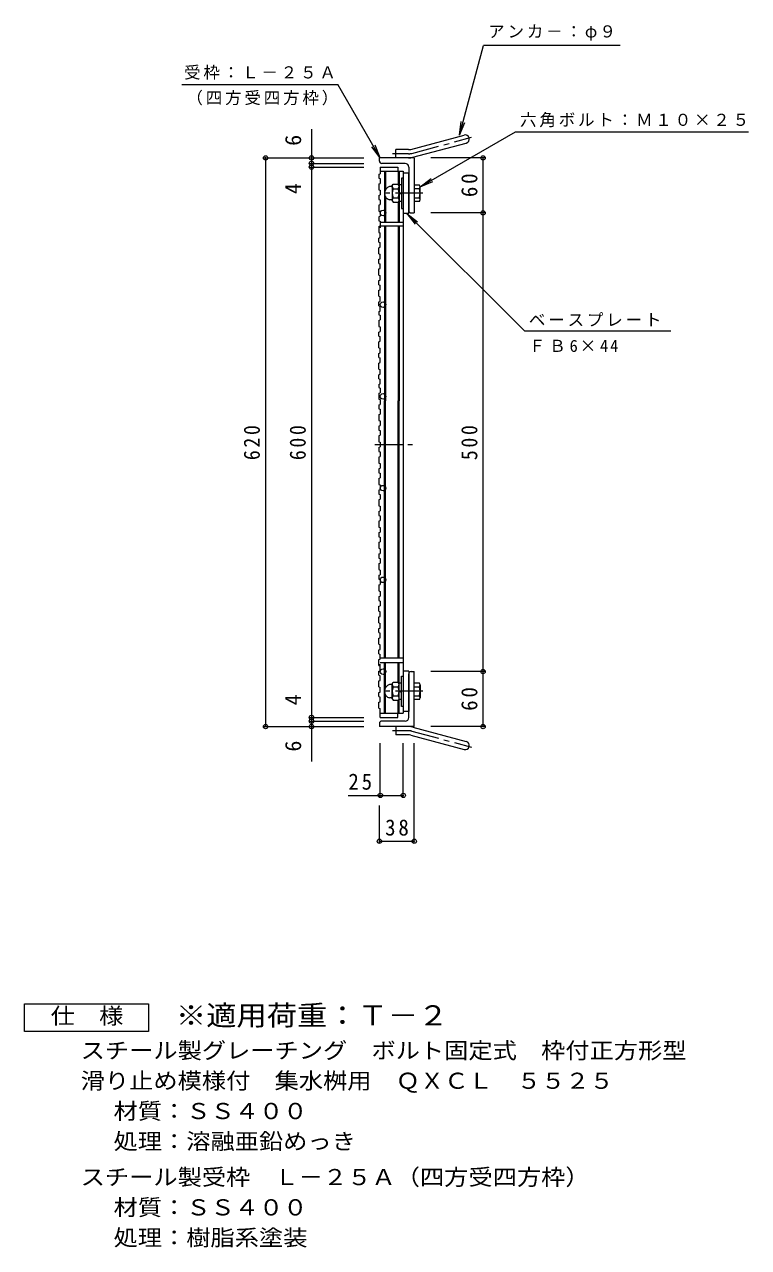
# Model space of a CAD drawing. Units: millimetres at full size, sheet at 1:6. Extents: x -1032 to 1033, y -829 to 778.
# Drawn here: x 244 to 1033, y -637 to 696 of the extents above; entities that cross this region are included whole.
import ezdxf
from ezdxf.enums import TextEntityAlignment as Align

# ---------------------------------------------------------------- set-up
doc = ezdxf.new("R2010")
doc.units = ezdxf.units.MM
doc.header["$LTSCALE"] = 6
doc.header["$PDMODE"] = 32
doc.header["$PDSIZE"] = 4.8
doc.linetypes.add('CHAIN1', pattern=[8, 5, -1, 1, -1])
for name, color, linetype, lineweight in [('E-1', 2, 'Continuous', 9), ('E-2', 3, 'Continuous', 9), ('E-4', 7, 'Continuous', 9), ('E-5', 7, 'Continuous', 9), ('E-A', 3, 'Continuous', 9), ('F-4_F-4ﾚｲﾔ', 2, 'Continuous', 9)]:
    doc.layers.add(name, color=color, linetype=linetype, lineweight=lineweight)
doc.layers.add('F-5_F-5ﾚｲﾔ', color=2, linetype='Continuous')
doc.styles.add('ＭＳ ゴシック', font='')
doc.styles.get('ＭＳ ゴシック').set_extended_font_data('MS Gothic')

msp = doc.modelspace()

# ---------------------------------------------------------------- linework, layer by layer
at = {"layer": 'E-1'}
for p, q in [((664.644, 560.253), (722.835, 575.845)), ((666.974, 551.56), (725.165, 567.152)), ((630.5, 547.446), (630.5, 550.946)), ((668.5, 550.946), (630.5, 550.946)), ((648.5, 550.946), (648.5, 559.946)), ((662.315, 559.946), (648.5, 559.946)), ((668.5, 550.946), (668.5, 490.946)), ((658.5, 544.946), (633, 544.946)), ((662.5, 540.946), (662.5, 493.446)), ((644.147, 519.946), (645.484, 522.261)), ((644.5, 520.557), (644.5, 504.336)), ((645.484, 522.261), (651.016, 522.261)), ((652, 520.557), (651.016, 522.261)), ((652, 521.446), (652, 503.446)), ((654.5, 521.446), (652, 521.446)), ((654.5, 528.946), (654.5, 495.946)), ((656.5, 528.946), (654.5, 528.946)), ((674.157, 521.331), (668.5, 521.331)), ((643.714, 519.696), (641.58, 519.696)), ((645.484, 517.354), (651.016, 517.354)), ((645.484, 507.539), (651.016, 507.539)), ((652, 512.629), (654.5, 513.299)), ((652, 511.594), (654.5, 512.264)), ((668.5, 517.446), (674.157, 517.446)), ((668.5, 507.446), (674.157, 507.446)), ((674.9, 505.504), (674.9, 519.389)), ((643.714, 505.196), (641.58, 505.196)), ((652, 504.336), (651.016, 502.631)), ((654.5, 503.446), (652, 503.446)), ((654.5, 495.946), (656.5, 495.946)), ((674.157, 503.561), (668.5, 503.561)), ((665, 490.946), (668.5, 490.946)), ((662.5, -59.054), (662.5, -11.554)), ((665, -9.054), (668.5, -9.054)), ((668.5, -69.054), (668.5, -9.054)), ((643.714, -23.304), (641.58, -23.304)), ((644.5, -38.665), (644.5, -22.443)), ((645.484, -25.646), (651.016, -25.646)), ((652, -22.443), (651.016, -20.739)), ((652, -39.554), (652, -21.554)), ((654.5, -21.554), (652, -21.554)), ((654.5, -14.054), (656.5, -14.054)), ((654.5, -47.054), (654.5, -14.054)), ((674.157, -21.669), (668.5, -21.669)), ((668.5, -25.554), (674.157, -25.554)), ((674.9, -23.611), (674.9, -37.496)), ((643.714, -37.804), (641.58, -37.804)), ((644.147, -38.054), (645.484, -40.369)), ((645.484, -35.461), (651.016, -35.461)), ((652, -38.665), (651.016, -40.369)), ((652, -29.701), (654.5, -30.371)), ((652, -30.737), (654.5, -31.407)), ((654.5, -39.554), (652, -39.554)), ((668.5, -35.554), (674.157, -35.554)), ((674.157, -39.439), (668.5, -39.439)), ((645.484, -40.369), (651.016, -40.369)), ((656.5, -47.054), (654.5, -47.054)), ((630.5, -65.554), (630.5, -69.054)), ((658.5, -63.054), (633, -63.054)), ((668.5, -69.054), (630.5, -69.054)), ((648.5, -69.054), (648.5, -78.054)), ((662.315, -78.054), (648.5, -78.054)), ((664.644, -78.361), (722.835, -93.953)), ((666.974, -69.667), (725.165, -85.26))]:
    msp.add_line(p, q, dxfattribs=at)
at = {"layer": 'E-1', "linetype": 'CHAIN1'}
for p, q in [((665.809, 555.906), (730.976, 573.368)), ((662.315, 555.446), (644.695, 555.446)), ((677.939, 512.446), (632.123, 512.446)), ((677.939, -30.554), (632.123, -30.554)), ((662.315, -73.554), (644.695, -73.554)), ((665.809, -74.014), (730.976, -91.475))]:
    msp.add_line(p, q, dxfattribs=at)
at = {"layer": 'E-1'}
for points in [[(644.147, 504.946), (645.484, 502.631), (651.016, 502.631)], [(644.147, -23.054), (645.484, -20.739), (651.016, -20.739)]]:
    msp.add_lwpolyline(points, dxfattribs=at)
for centre, radius, start, end in [((724, 571.499), 4.5, 285.00014, 104.99991), ((662.315, 568.946), 9, 270, 285.00002), ((633, 547.446), 2.5, 180, 270), ((662.315, 568.946), 18, 270, 285), ((658.5, 540.946), 4, 0, 90), ((650.205, 520.557), 5.705, 180, 214.1543), ((646.294, 520.557), 5.705, 325.8457, 0), ((671.99, 519.389), 2.91, 318.12389, 41.8763), ((643.5, 512.446), 7.5, 104.83513, 255.16487), ((643.714, 520.196), 0.5, 270, 329.99997), ((657.229, 512.446), 12.729, 157.32364, 202.67636), ((650.205, 504.336), 5.705, 145.8457, 180), ((646.294, 504.336), 5.705, 0, 34.1543), ((639.271, 512.446), 12.729, 337.32364, 22.67636), ((657.71, 512.446), 17.19, 343.09029, 16.90971), ((671.99, 505.504), 2.91, 318.1237, 41.87611), ((643.714, 504.696), 0.5, 30.00003, 90), ((665, 493.446), 2.5, 180, 270), ((665, -11.554), 2.5, 90, 180), ((643.5, -30.554), 7.5, 104.83513, 255.16487), ((643.714, -22.804), 0.5, 270, 329.99997), ((650.205, -22.443), 5.705, 180, 214.1543), ((657.229, -30.554), 12.729, 157.32364, 202.67636), ((646.294, -22.443), 5.705, 325.8457, 0), ((639.271, -30.554), 12.729, 337.32364, 22.67636), ((671.99, -23.611), 2.91, 318.12389, 41.8763), ((657.71, -30.554), 17.19, 343.09029, 16.90971), ((643.714, -38.304), 0.5, 30.00003, 90), ((650.205, -38.665), 5.705, 145.8457, 180), ((646.294, -38.665), 5.705, 0, 34.1543), ((671.99, -37.496), 2.91, 318.1237, 41.87611), ((633, -65.554), 2.5, 90, 180), ((658.5, -59.054), 4, 270, 0), ((662.315, -87.054), 18, 75, 90), ((662.315, -87.054), 9, 74.99998, 90), ((724, -89.606), 4.5, 255.00009, 74.99986)]:
    msp.add_arc(centre, radius, start, end, dxfattribs=at)
at = {"layer": 'E-1', "linetype": 'CHAIN1'}
for centre, start, end in [((662.315, 568.946), 270, 284.99995), ((662.315, -87.054), 75.00005, 90)]:
    msp.add_arc(centre, 13.5, start, end, dxfattribs=at)
at = {"layer": 'E-2'}
for p, q in [((631.5, 540.946), (650.5, 540.946)), ((631.5, 540.946), (631.5, 536.446)), ((631.5, 536.446), (656.5, 536.446)), ((636, 536.446), (636, 480.946)), ((637, 536.446), (637, 516.188)), ((650.5, 540.946), (650.5, 536.446)), ((651, 536.446), (651, 522.261)), ((652, 536.446), (652, 521.446)), ((656.5, 536.446), (656.5, -54.554)), ((662.5, 534.446), (656.5, 534.446)), ((662.5, 490.446), (662.5, 534.446)), ((637, 508.704), (637, 480.946)), ((651, 502.631), (651, 480.946)), ((652, 503.446), (652, 480.946)), ((631.5, 480.946), (656.5, 480.946)), ((662.5, 490.446), (656.5, 490.446)), ((656.5, 476.446), (631.5, 476.446)), ((636, 476.446), (636, 285.946)), ((637, 476.446), (637, 285.946)), ((651, 476.446), (651, 285.946)), ((652, 476.446), (652, 285.946)), ((636, 5.446), (636, 285.946)), ((637, 5.446), (637, 285.946)), ((651, 5.446), (651, 285.946)), ((652, 5.446), (652, 285.946)), ((656.5, 5.446), (631.5, 5.446)), ((631.5, 0.946), (656.5, 0.946)), ((636, -54.554), (636, 0.946)), ((637, -26.812), (637, 0.946)), ((651, -20.739), (651, 0.946)), ((652, -21.554), (652, 0.946)), ((662.5, -8.554), (656.5, -8.554)), ((662.5, -8.554), (662.5, -52.554)), ((637, -54.554), (637, -34.296)), ((652, -54.554), (652, -39.554)), ((651, -54.554), (651, -40.369)), ((662.5, -52.554), (656.5, -52.554)), ((631.5, -54.554), (656.5, -54.554)), ((631.5, -59.054), (631.5, -54.554)), ((631.5, -59.054), (650.5, -59.054)), ((650.5, -59.054), (650.5, -54.554))]:
    msp.add_line(p, q, dxfattribs=at)
at = {"layer": 'E-2', "linetype": 'CHAIN1'}
msp.add_line((625.601, 238.446), (666.564, 238.446), dxfattribs=at)
at = {"layer": 'E-2'}
for centre in [(634.5, 490.946), (634.5, 390.946), (634.5, 290.946), (634.5, 190.946), (634.5, 90.946), (634.5, -9.054)]:
    msp.add_circle(centre, 3, dxfattribs=at)
at = {"layer": 'E-4'}
for p, q in [((556.5, 582.306), (556.5, 544.946)), ((504.7, 550.946), (613.5, 550.946)), ((506.5, 550.946), (506.5, -69.054)), ((745.3, 550.946), (686.5, 550.946)), ((743.5, 490.946), (743.5, 550.946)), ((554.7, 544.946), (613.5, 544.946)), ((554.7, 540.946), (613.5, 540.946)), ((556.5, 544.946), (556.5, 540.946)), ((556.5, 540.946), (556.5, -59.054)), ((745.3, 490.946), (686.5, 490.946)), ((743.5, -9.054), (743.5, 490.946)), ((745.3, -9.054), (686.5, -9.054)), ((743.5, -69.054), (743.5, -9.054)), ((554.7, -59.054), (613.5, -59.054)), ((554.7, -63.054), (613.5, -63.054)), ((556.5, -59.054), (556.5, -63.054)), ((556.5, -63.054), (556.5, -107.219)), ((504.7, -69.054), (613.5, -69.054)), ((745.3, -69.054), (686.5, -69.054)), ((631.5, -145.854), (631.5, -87.054)), ((656.5, -145.854), (656.5, -87.054)), ((668.5, -195.854), (668.5, -87.054)), ((596.523, -144.054), (631.5, -144.054)), ((631.5, -144.054), (656.5, -144.054)), ((630.5, -195.854), (630.5, -155.054)), ((630.5, -194.054), (668.5, -194.054))]:
    msp.add_line(p, q, dxfattribs=at)
for p in [(506.5, 550.946), (556.5, 550.946), (556.5, 544.946), (743.5, 550.946), (556.5, 540.946), (743.5, 490.946), (743.5, -9.054), (506.5, -69.054), (556.5, -59.054), (556.5, -63.054), (556.5, -69.054), (743.5, -69.054), (631.5, -144.054), (656.5, -144.054), (630.5, -194.054), (668.5, -194.054)]:
    msp.add_point(p, dxfattribs=at)
at = {"layer": 'E-5'}
for p, q in [((717.835, 575.845), (744.039, 673.639)), ((893.039, 673.639), (744.039, 673.639)), ((415.205, 631.131), (585.205, 631.131)), ((631.5, 550.946), (585.205, 631.131)), ((717.835, 575.845), (719.793, 590.717)), ((717.835, 575.845), (723.575, 589.703)), ((631.5, 550.946), (622.368, 562.846)), ((631.5, 550.946), (625.76, 564.804)), ((674.9, 519.38), (686.8, 528.512)), ((674.9, 519.38), (688.758, 525.121)), ((660.25, 490.446), (669.381, 478.546)), ((660.25, 490.446), (672.15, 481.314))]:
    msp.add_line(p, q, dxfattribs=at)
for points in [[(674.9, 519.38), (778.748, 579.337), (1032.748, 579.337)], [(660.25, 490.446), (788.447, 362.249), (947.947, 362.249)]]:
    msp.add_lwpolyline(points, dxfattribs=at)
at = {"layer": 'E-A'}
for p, q in [((630, 533.219), (631.5, 533.73)), ((631.5, 536.446), (631.5, 533.73)), ((630, 522.676), (631.5, 523.187)), ((630, 509.992), (631.5, 510.504)), ((631.5, 515.617), (631.5, 510.504)), ((630, 499.449), (631.5, 499.96)), ((630, 486.766), (631.5, 487.277)), ((631.5, 492.391), (631.5, 487.277)), ((631.5, 481.847), (631.5, 474.873)), ((630, 476.223), (631.5, 476.734)), ((630, 476.223), (630, 469.675)), ((630, 469.675), (631.5, 469.164)), ((631.5, 464.104), (631.5, 469.164)), ((630, 463.593), (631.5, 464.104)), ((630, 459.186), (630, 463.593)), ((630, 459.186), (631.5, 458.674)), ((631.5, 453.561), (631.5, 458.674)), ((630, 446.502), (631.5, 445.991)), ((630, 435.959), (630, 440.367)), ((630, 435.959), (631.5, 435.448)), ((631.5, 430.335), (631.5, 435.448)), ((630, 423.276), (631.5, 422.765)), ((631.5, 417.651), (631.5, 422.765)), ((630, 412.733), (631.5, 412.221)), ((630, 400.05), (631.5, 399.538)), ((631.5, 407.108), (631.5, 412.221)), ((630, 389.506), (631.5, 388.995)), ((631.5, 394.425), (631.5, 399.538)), ((631.5, 383.882), (631.5, 388.995)), ((630, 383.371), (631.5, 383.882)), ((630, 383.371), (630, 379.885)), ((630, 379.885), (631.5, 379.374)), ((630, 373.749), (631.5, 374.261)), ((630, 373.749), (630, 367.202)), ((631.5, 379.374), (631.5, 374.261)), ((630, 367.202), (631.5, 366.691)), ((630, 361.066), (631.5, 361.578)), ((630, 356.659), (630, 361.066)), ((631.5, 366.691), (631.5, 361.578)), ((630, 356.659), (631.5, 356.147)), ((631.5, 351.034), (631.5, 356.147)), ((630, 343.976), (631.5, 343.464)), ((630, 333.432), (631.5, 332.921)), ((631.5, 338.351), (631.5, 343.464)), ((630, 320.749), (631.5, 320.238)), ((631.5, 327.808), (631.5, 332.921)), ((631.5, 315.125), (631.5, 320.238)), ((630, 310.206), (631.5, 309.695)), ((631.5, 304.581), (631.5, 309.695)), ((630, 304.07), (631.5, 304.581)), ((630, 304.07), (630, 300.585)), ((630, 300.585), (631.5, 300.074)), ((630, 294.449), (631.5, 294.96)), ((630, 294.449), (630, 287.902)), ((631.5, 300.074), (631.5, 294.96)), ((630, 287.902), (631.5, 287.39)), ((630, 281.766), (631.5, 282.277)), ((631.5, 287.39), (631.5, 282.277)), ((630, 271.223), (631.5, 271.734)), ((630, 271.223), (630, 264.675)), ((631.5, 276.847), (631.5, 271.734)), ((630, 264.675), (631.5, 264.164)), ((630, 258.539), (631.5, 259.051)), ((631.5, 264.164), (631.5, 259.051)), ((631.5, 253.621), (631.5, 248.508)), ((630, 247.996), (631.5, 248.508)), ((631.5, 240.938), (631.5, 235.824)), ((630, 235.313), (631.5, 235.824)), ((631.5, 230.394), (631.5, 225.281)), ((630, 224.77), (631.5, 225.281)), ((631.5, 217.711), (631.5, 212.598)), ((630, 212.087), (631.5, 212.598)), ((630, 212.087), (630, 207.679)), ((630, 201.543), (631.5, 202.055)), ((630, 188.86), (631.5, 189.372)), ((631.5, 194.485), (631.5, 189.372)), ((630, 178.317), (631.5, 178.828)), ((631.5, 183.942), (631.5, 178.828)), ((630, 165.634), (631.5, 166.145)), ((630, 165.634), (630, 161.226)), ((631.5, 171.258), (631.5, 166.145)), ((630, 155.091), (631.5, 155.602)), ((631.5, 148.032), (631.5, 142.919)), ((630, 142.407), (631.5, 142.919)), ((631.5, 137.489), (631.5, 132.376)), ((630, 131.864), (631.5, 132.376)), ((631.5, 124.806), (631.5, 119.692)), ((630, 119.181), (631.5, 119.692)), ((630, 119.181), (630, 114.774)), ((630, 108.638), (631.5, 109.149)), ((630, 95.955), (631.5, 96.466)), ((631.5, 101.579), (631.5, 96.466)), ((630, 85.412), (631.5, 85.923)), ((631.5, 91.036), (631.5, 85.923)), ((630, 72.728), (631.5, 73.24)), ((630, 72.728), (630, 68.321)), ((630, 68.321), (631.5, 67.809)), ((631.5, 78.353), (631.5, 73.24)), ((631.5, 67.809), (631.5, 62.696)), ((630, 62.185), (631.5, 62.696)), ((630, 56.659), (630, 62.185)), ((630, 56.659), (631.5, 56.147)), ((631.5, 51.034), (631.5, 56.147)), ((630, 43.976), (631.5, 43.464)), ((631.5, 38.351), (631.5, 43.464)), ((630, 33.432), (631.5, 32.921)), ((631.5, 27.808), (631.5, 32.921)), ((630, 20.749), (631.5, 20.238)), ((631.5, 15.125), (631.5, 20.238)), ((630, 10.206), (631.5, 9.695)), ((630, 4.07), (631.5, 4.581)), ((630, -2.477), (630, 4.07)), ((631.5, 4.581), (631.5, 9.695)), ((630, -2.477), (631.5, -2.988)), ((630, -13.02), (631.5, -13.531)), ((631.5, -8.101), (631.5, -1.127)), ((630, -25.703), (631.5, -26.215)), ((631.5, -18.645), (631.5, -13.531)), ((630, -36.246), (631.5, -36.758)), ((631.5, -41.871), (631.5, -36.758)), ((630, -48.93), (631.5, -49.441)), ((631.5, -54.554), (631.5, -49.441))]:
    msp.add_line(p, q, dxfattribs=at)
for points in [[(630, 533.219), (630, 528.811), (631.5, 528.3), (631.5, 523.187)], [(630, 522.676), (630, 516.128), (631.5, 515.617)], [(630, 509.992), (630, 505.585), (631.5, 505.074), (631.5, 499.96)], [(630, 499.449), (630, 492.902), (631.5, 492.391)], [(630, 486.766), (630, 482.358), (631.5, 481.847)], [(630, 446.502), (630, 453.05), (631.5, 453.561)], [(630, 440.367), (631.5, 440.878), (631.5, 445.991)], [(630, 423.276), (630, 429.823), (631.5, 430.335)], [(630, 412.733), (630, 417.14), (631.5, 417.651)], [(630, 400.05), (630, 406.597), (631.5, 407.108)], [(630, 389.506), (630, 393.914), (631.5, 394.425)], [(630, 343.976), (630, 350.523), (631.5, 351.034)], [(630, 333.432), (630, 337.84), (631.5, 338.351)], [(630, 320.749), (630, 327.296), (631.5, 327.808)], [(630, 310.206), (630, 314.613), (631.5, 315.125)], [(630, 281.766), (630, 277.358), (631.5, 276.847)], [(630, 258.539), (630, 254.132), (631.5, 253.621)], [(630, 247.996), (630, 241.449), (631.5, 240.938)], [(630, 235.313), (630, 230.906), (631.5, 230.394)], [(630, 224.77), (630, 218.223), (631.5, 217.711)], [(630, 207.679), (631.5, 207.168), (631.5, 202.055)], [(630, 201.543), (630, 194.996), (631.5, 194.485)], [(630, 188.86), (630, 184.453), (631.5, 183.942)], [(630, 178.317), (630, 171.77), (631.5, 171.258)], [(630, 161.226), (631.5, 160.715), (631.5, 155.602)], [(630, 155.091), (630, 148.543), (631.5, 148.032)], [(630, 142.407), (630, 138), (631.5, 137.489)], [(630, 131.864), (630, 125.317), (631.5, 124.806)], [(630, 114.774), (631.5, 114.262), (631.5, 109.149)], [(630, 108.638), (630, 102.091), (631.5, 101.579)], [(630, 95.955), (630, 91.547), (631.5, 91.036)], [(630, 85.412), (630, 78.864), (631.5, 78.353)], [(630, 43.976), (630, 50.523), (631.5, 51.034)], [(630, 33.432), (630, 37.84), (631.5, 38.351)], [(630, 20.749), (630, 27.297), (631.5, 27.808)], [(630, 10.206), (630, 14.614), (631.5, 15.125)], [(630, -13.02), (630, -8.613), (631.5, -8.101)], [(630, -25.703), (630, -19.156), (631.5, -18.645)], [(630, -36.246), (630, -31.839), (631.5, -31.328), (631.5, -26.215)], [(630, -48.93), (630, -42.382), (631.5, -41.871)]]:
    msp.add_lwpolyline(points, dxfattribs=at)
at = {"layer": 'F-4_F-4ﾚｲﾔ'}
msp.add_lwpolyline([(243.754, -401.421), (243.754, -371.421), (378.754, -371.421), (378.754, -401.421)], close=True, dxfattribs=at)

# ---------------------------------------------------------------- texts
at = {"layer": 'E-4', "color": 2, "style": 'ＭＳ ゴシック'}
for s, p in [('6', (550.5, 564.117)), ('4', (550.5, 511.446)), ('4', (550.5, -45.83)), ('6', (550.5, -96.285))]:
    msp.add_text(s, height=17.6, rotation=90, dxfattribs=at).set_placement(p, align=Align.BOTTOM_LEFT)
at = {"layer": 'E-4', "color": 2, "char_height": 17.6, "attachment_point": 7, "rotation": 90, "style": 'ＭＳ ゴシック'}
for s, insert in [('\\T1.27;\\W0.95;60', (737.5, 508.196)), ('\\T1.27;\\W0.9;620', (500.5, 221.446)), ('\\T1.27;\\W0.9;600', (550.5, 221.446)), ('\\T1.27;\\W0.9;500', (737.5, 221.446)), ('\\T1.27;\\W0.95;60', (737.5, -51.804))]:
    msp.add_mtext(s, dxfattribs=dict(at, insert=insert))
at = {"layer": 'E-4', "color": 2, "char_height": 17.6, "attachment_point": 7, "style": 'ＭＳ ゴシック'}
for s, insert in [('\\T1.27;\\W0.95;25', (596.731, -138.054)), ('\\T1.27;\\W0.95;38', (636.75, -188.054))]:
    msp.add_mtext(s, dxfattribs=dict(at, insert=insert))
at = {"layer": 'E-5', "char_height": 13.2, "attachment_point": 7, "style": 'ＭＳ ゴシック'}
for s, insert in [('\\T1.17;アンカ－：φ９', (749.039, 678.639)), ('\\T1.17;受枠：Ｌ－２５Ａ', (417.705, 636.131)), ('\\T1.17;（四方受四方枠）', (420.205, 608.131)), ('\\T1.17;六角ボルト：Ｍ１０×２５', (783.748, 584.337)), ('\\T1.17;ベースプレート', (793.447, 367.249)), ('\\T1.23;ＦＢ6×44', (793.447, 339.249))]:
    msp.add_mtext(s, dxfattribs=dict(at, insert=insert))
at = {"layer": 'F-4_F-4ﾚｲﾔ', "style": 'ＭＳ ゴシック', "width": 1.1}
for s, p in [('仕\u3000様', (272.254, -398.421)), ('スチール製グレーチング\u3000ボルト固定式\u3000枠付正方形型', (305.008, -436.173)), ('滑り止め模様付\u3000集水桝用\u3000ＱＸＣＬ\u3000５５２５', (305.008, -469.173)), ('材質：ＳＳ４００', (340.835, -502.173)), ('処理：溶融亜鉛めっき', (340.835, -535.173)), ('スチール製受枠\u3000Ｌ－２５Ａ（四方受四方枠）', (305.008, -574.173)), ('材質：ＳＳ４００', (340.835, -607.173)), ('処理：樹脂系塗装', (340.835, -640.173))]:
    msp.add_text(s, height=17.6, dxfattribs=at).set_placement(p, align=Align.BOTTOM_LEFT)
at = {"layer": 'F-5_F-5ﾚｲﾔ', "color": 3, "style": 'ＭＳ ゴシック', "width": 1.1}
msp.add_text('※適用荷重：Ｔ－２', height=21.99, dxfattribs=at).set_placement((408.754, -401.421), align=Align.BOTTOM_LEFT)

doc.saveas('drawing.dxf')
